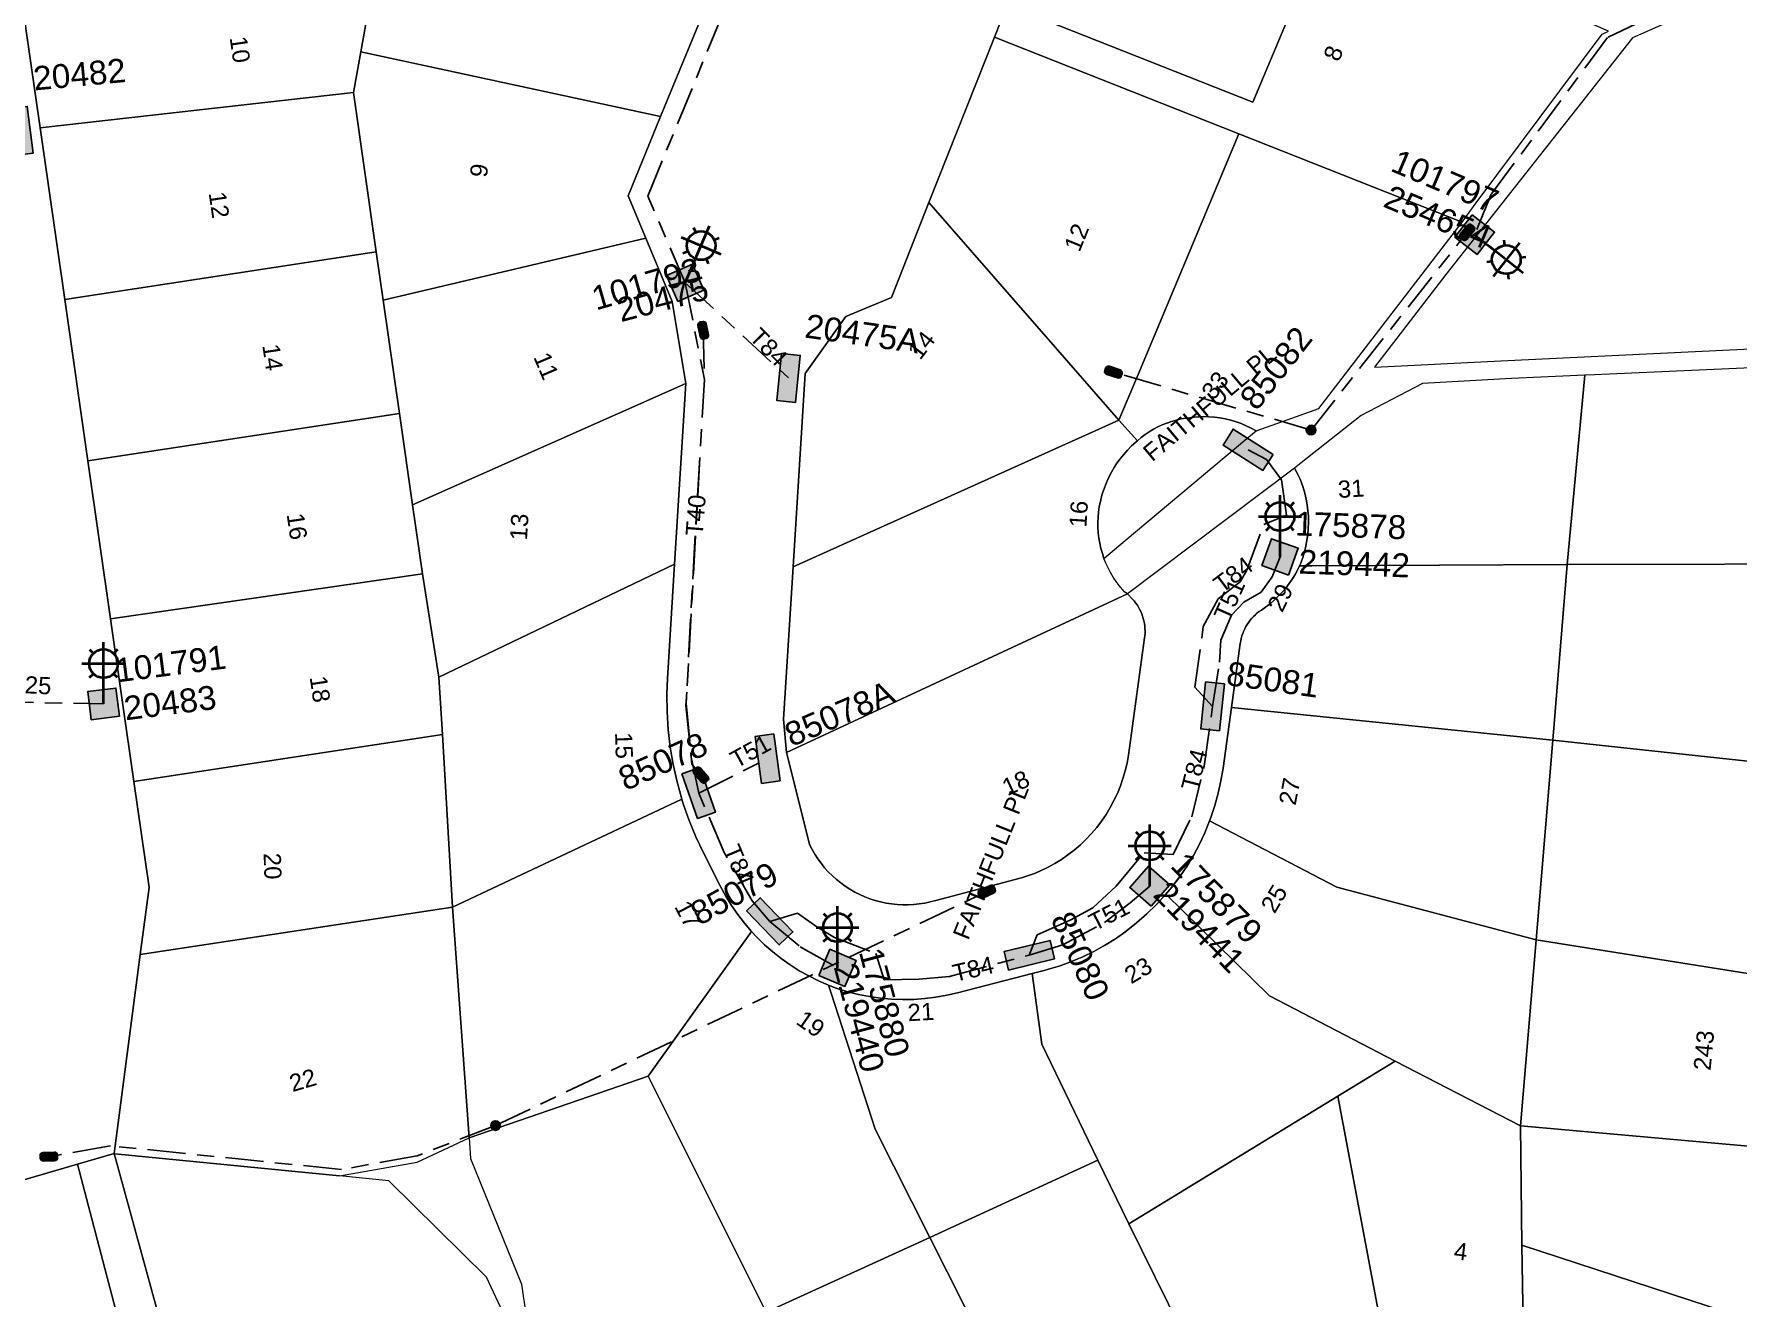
# Model space of a CAD drawing. Header units: metres. Extents: x 299140 to 300955, y 6226202 to 6227439.
# Drawn here: x 300373.7 to 300552.2, y 6226653.6 to 6226786 of the extents above; entities that cross this region are included whole.
import ezdxf
from ezdxf.enums import TextEntityAlignment as Align

# ---------------------------------------------------------------- set-up
doc = ezdxf.new("R2010")
doc.units = ezdxf.units.M
doc.linetypes.add('Cable Exist UG', pattern=[8.2, 4, -1.2, 1.8, -1.2])
doc.layers.get('0').update_dxf_attribs({"color": 6})
doc.layers.add('Cadastre Land Parcels_SP_EXT', color=9, linetype='Continuous', lineweight=5)
doc.layers.add('Cadastre Roads_SP_EXT', color=9, linetype='Continuous', lineweight=5)
for name, color, linetype in [('Equip_LV_EXT', 7, 'Continuous'), ('Equip_SL_EXT', 7, 'Continuous'), ('Equip_SP_SL_EXT', 7, 'Continuous'), ('Mains_LV_EXT', 7, 'Continuous'), ('Mains_LV_SL_EXT', 7, 'Continuous'), ('Mains_SL_EXT', 7, 'Continuous'), ('SupportsUG_SP_LV_EXT', 7, 'Continuous'), ('SupportsUG_SP_LV_SL_EXT', 7, 'Continuous')]:
    doc.layers.add(name, color=color, linetype=linetype)
doc.styles.add('COLUMN_LABEL', font='arial.ttf')
doc.styles.add('iecARIAL', font='arial.ttf', dxfattribs={"height": 2})
doc.styles.add('POLE_LABEL', font='arial.ttf')
doc.styles.get("Standard").update_dxf_attribs({"font": 'arial.ttf'})

# ---------------------------------------------------------------- blocks, each defined once
blk = doc.blocks.new('COLUMN_EXT')
blk.add_hatch(color=256).paths.add_polyline_path([(-1.49, 1.48), (-1.49, -1.49), (1.48, -1.49), (1.48, 1.48)])
blk.add_lwpolyline([(-1.49, -1.49), (1.48, -1.49), (1.48, 1.48), (-1.49, 1.48)], close=True)
for tag, height, style, flags, p in [('ASSET_NUM', 2.5, 'COLUMN_LABEL', 8, (2, 2)), ('STRUCTURE_PLANT_NUMBER', 0.2, 'POLE_LABEL', 9, (1.81, 0.03)), ('STREET_CODE', 0.2, 'COLUMN_LABEL', 9, (1.81, -0.2))]:
    blk.add_attdef(tag, text='', height=height, dxfattribs=dict(style=style, flags=flags)).set_placement(p, align=Align.MIDDLE_LEFT)
at = {"flags": 9}
for tag, p in [('COLUMN_TYPE', (1.81, -0.4)), ('OWNED_BY', (1.81, -0.6)), ('STATE', (1.81, -0.8)), ('USAGE', (1.81, -1)), ('STREETNAME', (1.81, -1.6)), ('SUBURB', (1.81, -1.8)), ('LEGEND', (1.81, -1.2)), ('LOCATION', (1.81, -1.4)), ('NOTES', (1.81, -2))]:
    blk.add_attdef(tag, text='', height=0.2, dxfattribs=at).set_placement(p, align=Align.MIDDLE_LEFT)
at = {"flags": 1}
blk.add_attdef('Z', (1.81, -2.35), '', height=0.2, dxfattribs=at)
blk = doc.blocks.new('PILLAR_EXT')
blk.add_hatch(color=256).paths.add_polyline_path([(-2.475, 0.99), (-2.475, -0.99), (2.475, -0.99), (2.475, 0.99)])
blk.add_lwpolyline([(-2.475, -0.99), (2.475, -0.99), (2.475, 0.99), (-2.475, 0.99)], close=True)
at = {"style": 'iecARIAL', "flags": 8}
blk.add_attdef('ASSET_NUM', (1.5, 3.5), '', height=2.5, dxfattribs=at)
for tag, p, flags in [('OWNED_BY', (0, -0.2), 9), ('STATE', (0, -0.4), 9), ('SUPPORT_TYPE', (0, -0.6), 9), ('STREETNAME', (0, -1.8), 9), ('USAGE', (0, -0.8), 9), ('LEGEND', (0, -1), 9), ('LOCATION', (0, -1.2), 9), ('NOTES', (0, -1.4), 9), ('PARENT', (0, -1.6), 9), ('SUBURB', (0, -2), 1)]:
    blk.add_attdef(tag, p, '', height=0.2, dxfattribs=dict(flags=flags))
blk = doc.blocks.new('SL_LANTERN_EXT')
at = {"lineweight": 40}
for p, q in [((-1.46, 5.68), (-1.06, 5.28)), ((0, 1.97), (0, 6.47)), ((1.46, 5.68), (1.06, 5.28)), ((-2.25, 4.22), (2.25, 4.22)), ((-1.46, 2.76), (-1.06, 3.16)), ((0, 0), (0, 2.72)), ((1.46, 2.76), (1.06, 3.16))]:
    blk.add_line(p, q, dxfattribs=at)
blk.add_circle((0, 4.22), 1.5, dxfattribs=at)
at = {"style": 'iecARIAL', "flags": 8}
blk.add_attdef('ASSET_NUM', (1.5, 1.5), '', height=2.5, dxfattribs=at)
for tag, p, height, flags in [('OPERATING_VOLTAGE', (0.98, -1.65), 0.2, 9), ('ORIENTATION', (0.98, -1.85), 0.2, 9), ('CONSTRUCTED_VOLTAGE', (0.98, -0.65), 0.2, 9), ('CONTROL_TYPE', (0.98, -0.85), 0.2, 9), ('LANTERN_PURPOSE', (0.98, -1.05), 0.2, 9), ('LANTERN_TYPE', (0.98, -1.25), 0.2, 9), ('NO_PHASES', (0.98, -1.45), 0.2, 9), ('LNUMBER', (2.18, -3.25), 2.5, 8), ('OWNED_BY', (0.98, -2.05), 0.2, 9), ('STATE', (0.98, -2.25), 0.2, 9), ('USAGE', (0.98, -2.45), 0.2, 9), ('CEXIST', (0.98, -2.65), 0.2, 9), ('CNEW', (0.98, -2.85), 0.2, 9), ('CNUMBER', (0.98, -3.05), 0.2, 9), ('CREMOVE', (0.98, -3.25), 0.2, 9), ('CREPLACE', (0.98, -3.45), 0.2, 9), ('LKINGHEIGHT', (0.98, -3.65), 0.2, 9), ('LBRACKET', (0.98, -3.85), 0.2, 9), ('LBRACKETVOCAB', (0.98, -4.05), 0.2, 9), ('LCATEGORY', (0.98, -4.25), 0.2, 9), ('LCHARGE1', (0.98, -4.45), 0.2, 9), ('LCHARGE1PERCENT', (0.98, -4.65), 0.2, 9), ('LCHARGE2', (0.98, -4.85), 0.2, 9), ('LCHARGE2PERCENT', (0.98, -5.05), 0.2, 9), ('LCHARGE3', (0.98, -5.25), 0.2, 9), ('LCHARGE3PERCENT', (0.98, -5.45), 0.2, 9), ('LEXIST', (0.98, -5.65), 0.2, 9), ('LLAMP', (0.98, -5.85), 0.2, 9), ('LLAMPVOCAB', (0.98, -6.05), 0.2, 9), ('LMAST', (0.98, -6.25), 0.2, 9), ('LMASTVOCAB', (0.98, -6.45), 0.2, 9), ('LNEW', (0.98, -6.65), 0.2, 9), ('LANTNUMBER', (0.98, -6.85), 0.2, 9), ('LOUTREACH', (0.98, -7.25), 0.2, 9), ('LOUTREACHVOCAB', (0.98, -7.45), 0.2, 9), ('LRATECODE', (0.98, -7.65), 0.2, 9), ('LREMOVE', (0.98, -7.85), 0.2, 9), ('LREPLACE', (0.98, -8.05), 0.2, 9), ('LTYPE', (0.98, -8.25), 0.2, 9), ('LTYPEVOCAB', (0.98, -8.45), 0.2, 9), ('LEGEND', (0.98, -8.65), 0.2, 9), ('LOCATION', (0.98, -8.85), 0.2, 9), ('NOTES', (0.98, -9.05), 0.2, 9), ('STREETNAME', (0.98, -9.25), 0.2, 9), ('SUBURB', (0.98, -9.45), 0.2, 1)]:
    blk.add_attdef(tag, p, '', height=height, dxfattribs=dict(flags=flags))
blk = doc.blocks.new('LV_STJ_EXT')
h = blk.add_hatch(color=256)
edge = h.paths.add_edge_path()
edge.add_ellipse((-0.59, 0.13), major_axis=(0.226, 0.226), ratio=1, start_angle=45, end_angle=135)
edge.add_line((-0.91, 0.13), (-0.91, -0.13))
edge.add_ellipse((-0.59, -0.13), major_axis=(0.226, 0.226), ratio=1, start_angle=135, end_angle=225)
edge.add_line((-0.59, -0.45), (0.59, -0.45))
edge.add_ellipse((0.59, -0.13), major_axis=(-0.226, 0.226), ratio=1, start_angle=135, end_angle=225)
edge.add_line((0.91, -0.13), (0.91, 0.13))
edge.add_ellipse((0.59, 0.13), major_axis=(-0.226, 0.226), ratio=1, start_angle=225, end_angle=315)
edge.add_line((0.59, 0.45), (-0.59, 0.45))
blk.add_lwpolyline([(-0.91, 0.13), (-0.91, -0.13, 0.414214), (-0.59, -0.45), (0.59, -0.45, 0.414214), (0.91, -0.13), (0.91, 0.13, 0.414214), (0.59, 0.45), (-0.59, 0.45, 0.414214)], format="xyb", close=True)
at = {"flags": 1}
blk.add_attdef('Z', (0, 0), '', height=0.2, dxfattribs=at)
at = {"flags": 9}
for tag, p in [('ORIENTATION', (0, 0)), ('USAGE', (0, -0.2)), ('LEGEND', (0, -0.4)), ('NOTES', (0, -0.6))]:
    blk.add_attdef(tag, text='', height=0.2, dxfattribs=at).set_placement(p, align=Align.MIDDLE_LEFT)
blk = doc.blocks.new('SL_STJ_EXT')
h = blk.add_hatch(color=256)
edge = h.paths.add_edge_path()
edge.add_ellipse((-0.59, 0.13), major_axis=(0.226, 0.226), ratio=1, start_angle=45, end_angle=135)
edge.add_line((-0.91, 0.13), (-0.91, -0.13))
edge.add_ellipse((-0.59, -0.13), major_axis=(0.226, 0.226), ratio=1, start_angle=135, end_angle=225)
edge.add_line((-0.59, -0.45), (0.59, -0.45))
edge.add_ellipse((0.59, -0.13), major_axis=(-0.226, 0.226), ratio=1, start_angle=135, end_angle=225)
edge.add_line((0.91, -0.13), (0.91, 0.13))
edge.add_ellipse((0.59, 0.13), major_axis=(-0.226, 0.226), ratio=1, start_angle=225, end_angle=315)
edge.add_line((0.59, 0.45), (-0.59, 0.45))
blk.add_lwpolyline([(-0.91, 0.13), (-0.91, -0.13, 0.414214), (-0.59, -0.45), (0.59, -0.45, 0.414214), (0.91, -0.13), (0.91, 0.13, 0.414214), (0.59, 0.45), (-0.59, 0.45, 0.414214)], format="xyb", close=True)
at = {"flags": 1}
blk.add_attdef('Z', (0, 0), '', height=0.2, dxfattribs=at)
at = {"flags": 9}
for tag, p in [('ORIENTATION', (0, 0)), ('USAGE', (0, -0.2)), ('LEGEND', (0, -0.4)), ('NOTES', (0, -0.6))]:
    blk.add_attdef(tag, text='', height=0.2, dxfattribs=at).set_placement(p, align=Align.MIDDLE_LEFT)
blk = doc.blocks.new('CONNECTOR_NODE_EXT')
h = blk.add_hatch(color=256)
edge = h.paths.add_edge_path()
edge.add_arc((0, 0), 0.5, 0, 360)
blk.add_circle((0, 0), 0.5)
at = {"flags": 1}
blk.add_attdef('Z', (0, 0), '', height=0.2, dxfattribs=at)
at = {"flags": 9}
for tag, p in [('CONNECTOR_TYPE', (0, 0)), ('CONSTRUCTED_VOLTAGE', (0, -0.2)), ('OPERATING_VOLTAGE', (0, -0.6)), ('ORIENTATION', (0, -0.8)), ('SUBTYPE', (0, -1)), ('NO_PHASES', (0, -0.4)), ('USAGE', (0, -1.2)), ('NOTES', (0, -1.4))]:
    blk.add_attdef(tag, text='', height=0.2, dxfattribs=at).set_placement(p, align=Align.MIDDLE_LEFT)

msp = doc.modelspace()

# ---------------------------------------------------------------- linework, layer by layer
at = {"layer": 'Cadastre Land Parcels_SP_EXT', "linetype": 'Continuous'}
for points in [[(300509.75, 6226798.71), (300477.51, 6226812.13), (300474.4, 6226804.57), (300477.64, 6226794.05), (300475.65, 6226789.01), (300501.38, 6226778.84), (300509.75, 6226798.71)], [(300439.35, 6226777.33), (300445.07, 6226791.24), (300411.51, 6226803.89), (300409.75, 6226794.09), (300407.95, 6226784.11), (300439.35, 6226777.33)], [(300523.31, 6226766.29), (300524.8, 6226768.3), (300537.97, 6226785.96), (300538.64, 6226786.29), (300518.12, 6226795.19), (300509.75, 6226798.71), (300501.38, 6226778.84), (300475.65, 6226789.01), (300474.33, 6226785.66), (300499.92, 6226775.54), (300523.31, 6226766.29)], [(300407.18, 6226779.85), (300407.95, 6226784.11), (300409.75, 6226794.09), (300371.83, 6226793.85), (300374.37, 6226776.16), (300407.18, 6226779.85)], [(300568.06, 6226753.7), (300568.05, 6226753.81), (300567.8, 6226756.89), (300567.47, 6226759.95), (300567.05, 6226763), (300566.54, 6226766.04), (300565.96, 6226769.07), (300565.29, 6226772.08), (300564.54, 6226775.07), (300563.71, 6226778.04), (300562.8, 6226780.98), (300561.8, 6226783.9), (300560.73, 6226786.79), (300559.58, 6226789.65), (300558.45, 6226792.25), (300558.07, 6226793.06), (300541.15, 6226785.59), (300521.6, 6226760.8), (300514.15, 6226751.1), (300527.36, 6226751.74), (300568.06, 6226753.7)], [(300499.92, 6226775.54), (300474.33, 6226785.66), (300467.47, 6226768.35), (300480.95, 6226752.9), (300487.37, 6226745.54), (300489.37, 6226750.33), (300499.92, 6226775.54)], [(300437.8, 6226764.61), (300435.95, 6226769.04), (300439.35, 6226777.33), (300407.95, 6226784.11), (300407.18, 6226779.85), (300409.58, 6226763.15), (300410.3, 6226758.12), (300437.8, 6226764.61)], [(300409.58, 6226763.15), (300407.18, 6226779.85), (300374.37, 6226776.16), (300376.95, 6226758.16), (300409.58, 6226763.15)], [(300523.31, 6226766.29), (300499.92, 6226775.54), (300489.37, 6226750.33), (300487.37, 6226745.54), (300489.31, 6226743.38), (300489.7, 6226743.72), (300490.12, 6226744.03), (300490.55, 6226744.32), (300490.99, 6226744.58), (300491.45, 6226744.82), (300491.91, 6226745.04), (300492.39, 6226745.23), (300492.88, 6226745.4), (300493.38, 6226745.54), (300493.88, 6226745.66), (300494.39, 6226745.75), (300494.51, 6226745.76), (300495.25, 6226745.85), (300496.21, 6226745.91), (300496.79, 6226745.89), (300497.36, 6226745.85), (300497.94, 6226745.77), (300498.51, 6226745.66), (300499.07, 6226745.53), (300499.63, 6226745.36), (300500.18, 6226745.17), (300500.71, 6226744.95), (300501.23, 6226744.7), (300501.73, 6226744.43), (300504.99, 6226745.57), (300508.31, 6226746.74), (300520.52, 6226762.64), (300523.31, 6226766.29)], [(300487.37, 6226745.54), (300480.95, 6226752.9), (300467.47, 6226768.35), (300463.53, 6226758.39), (300458.75, 6226756.4), (300454.5, 6226750.42), (300453.23, 6226730.16), (300487.37, 6226745.54)], [(300440.58, 6226757.95), (300437.8, 6226764.61), (300410.3, 6226758.12), (300412.02, 6226746.22), (300413.38, 6226736.68), (300442.01, 6226749.37), (300440.58, 6226757.95)], [(300410.3, 6226758.12), (300409.58, 6226763.15), (300376.95, 6226758.16), (300379.37, 6226741.26), (300412.02, 6226746.22), (300410.3, 6226758.12)], [(300568.18, 6226751.71), (300564.54, 6226751.5), (300537.17, 6226750.3), (300536.18, 6226750.26), (300534.33, 6226730.43), (300567.29, 6226730.47), (300567.5, 6226732.73), (300567.82, 6226735.96), (300568.07, 6226739.12), (300568.22, 6226742.26), (300568.29, 6226745.41), (300568.27, 6226748.56), (300568.18, 6226751.71)], [(300534.33, 6226730.43), (300536.18, 6226750.25), (300528.5, 6226749.91), (300519.17, 6226749.38), (300512.74, 6226746.01), (300506.46, 6226741.05), (300505.75, 6226740.49), (300506, 6226740.04), (300506.23, 6226739.58), (300506.34, 6226739.34), (300506.46, 6226739.06), (300506.66, 6226738.47), (300506.83, 6226737.88), (300506.97, 6226737.27), (300507.08, 6226736.66), (300507.16, 6226736.05), (300507.21, 6226735.43), (300507.22, 6226734.81), (300507.2, 6226734.19), (300507.15, 6226733.57), (300507.06, 6226732.96), (300506.95, 6226732.35), (300506.8, 6226731.75), (300506.62, 6226731.15), (300506.41, 6226730.57), (300506.29, 6226730.29), (300507.57, 6226730.29), (300534.33, 6226730.43)], [(300440.83, 6226730.46), (300442.01, 6226749.37), (300413.38, 6226736.68), (300414.43, 6226729.43), (300416.15, 6226718.63), (300440.83, 6226730.46)], [(300413.38, 6226736.68), (300412.02, 6226746.22), (300379.37, 6226741.26), (300381.74, 6226724.72), (300414.43, 6226729.43), (300413.38, 6226736.68)], [(300489.31, 6226743.38), (300487.37, 6226745.54), (300453.23, 6226730.16), (300452.24, 6226714.23), (300452.55, 6226710.72), (300488.25, 6226727.34), (300487.99, 6226727.52), (300487.75, 6226727.79), (300487.4, 6226728.21), (300487.07, 6226728.65), (300486.77, 6226729.1), (300486.49, 6226729.57), (300486.23, 6226730.06), (300486.01, 6226730.56), (300485.8, 6226731.06), (300485.63, 6226731.58), (300485.48, 6226732.11), (300485.36, 6226732.65), (300485.26, 6226733.18), (300485.2, 6226733.73), (300485.16, 6226734.28), (300485.16, 6226734.82), (300485.18, 6226735.37), (300485.23, 6226735.91), (300485.31, 6226736.46), (300485.37, 6226736.78), (300485.43, 6226737.03), (300485.59, 6226737.67), (300485.79, 6226738.29), (300486.03, 6226738.9), (300486.29, 6226739.5), (300486.58, 6226740.08), (300486.86, 6226740.56), (300487.16, 6226741.03), (300487.48, 6226741.48), (300487.83, 6226741.92), (300488.25, 6226742.39), (300488.69, 6226742.84), (300489.16, 6226743.26), (300489.31, 6226743.38)], [(300441.58, 6226705.85), (300441.08, 6226707.64), (300440.67, 6226709.46), (300440.37, 6226711.29), (300440.15, 6226713.14), (300440.04, 6226714.99), (300440.02, 6226716.85), (300440.09, 6226718.47), (300440.83, 6226730.46), (300416.15, 6226718.63), (300416.51, 6226712.6), (300417.57, 6226694.53), (300441.58, 6226705.85)], [(300534.33, 6226730.43), (300507.57, 6226730.29), (300506.29, 6226730.29), (300506.08, 6226729.83), (300505.84, 6226729.38), (300505.77, 6226729.26), (300505.54, 6226728.9), (300505.21, 6226728.42), (300504.85, 6226727.95), (300504.47, 6226727.51), (300504.06, 6226727.09), (300503.64, 6226726.68), (300503.19, 6226726.3), (300502.72, 6226725.95), (300502.29, 6226725.65), (300502.07, 6226725.5), (300501.86, 6226725.33), (300501.66, 6226725.16), (300501.47, 6226724.97), (300501.29, 6226724.78), (300501.12, 6226724.57), (300500.96, 6226724.36), (300500.81, 6226724.14), (300500.67, 6226723.91), (300500.55, 6226723.67), (300500.43, 6226723.43), (300500.34, 6226723.18), (300500.25, 6226722.93), (300500.18, 6226722.68), (300500.12, 6226722.41), (300500.07, 6226722.15), (300499.15, 6226715.45), (300532.8, 6226712.02), (300534.33, 6226730.43)], [(300567.29, 6226730.47), (300534.33, 6226730.43), (300532.8, 6226712.02), (300565.21, 6226708.53), (300565.26, 6226709.05), (300567.17, 6226729.23), (300567.29, 6226730.47)], [(300416.15, 6226718.63), (300414.43, 6226729.43), (300381.74, 6226724.72), (300384.18, 6226707.69), (300416.51, 6226712.6), (300416.15, 6226718.63)], [(300479.09, 6226698.29), (300479.15, 6226698.32), (300479.9, 6226698.68), (300480.64, 6226699.09), (300481.35, 6226699.52), (300482.03, 6226700), (300482.69, 6226700.51), (300483.33, 6226701.06), (300483.93, 6226701.64), (300484.5, 6226702.25), (300485.04, 6226702.88), (300485.55, 6226703.55), (300486.02, 6226704.24), (300486.45, 6226704.95), (300486.85, 6226705.69), (300487.2, 6226706.44), (300487.52, 6226707.22), (300487.79, 6226708.01), (300488.03, 6226708.81), (300488.22, 6226709.62), (300488.37, 6226710.44), (300490.06, 6226722.72), (300490.08, 6226722.94), (300490.1, 6226723.2), (300490.1, 6226723.46), (300490.09, 6226723.72), (300490.07, 6226723.98), (300490.03, 6226724.24), (300489.98, 6226724.5), (300489.92, 6226724.75), (300489.84, 6226725.01), (300489.75, 6226725.25), (300489.65, 6226725.49), (300489.53, 6226725.73), (300489.4, 6226725.96), (300489.26, 6226726.18), (300489.11, 6226726.39), (300488.95, 6226726.6), (300488.78, 6226726.8), (300488.25, 6226727.34), (300452.55, 6226710.72), (300454.95, 6226701.12), (300454.96, 6226701.1), (300455.22, 6226700.58), (300455.52, 6226700.08), (300455.83, 6226699.59), (300456.18, 6226699.12), (300456.54, 6226698.66), (300456.93, 6226698.23), (300457.35, 6226697.82), (300457.78, 6226697.43), (300458.23, 6226697.06), (300458.7, 6226696.72), (300459.19, 6226696.4), (300459.7, 6226696.11), (300460.22, 6226695.85), (300460.75, 6226695.61), (300461.29, 6226695.4), (300461.85, 6226695.22), (300462.41, 6226695.07), (300462.98, 6226694.95), (300463.56, 6226694.86), (300464.14, 6226694.8), (300464.72, 6226694.77), (300465.3, 6226694.77), (300465.88, 6226694.8), (300466.46, 6226694.86), (300467.04, 6226694.95), (300467.61, 6226695.07), (300468.19, 6226695.21), (300477.03, 6226697.58), (300477.27, 6226697.64), (300477.9, 6226697.84), (300478.53, 6226698.06), (300479.09, 6226698.29)], [(300532.8, 6226712.02), (300499.15, 6226715.45), (300498.27, 6226709.08), (300498.05, 6226707.76), (300497.77, 6226706.46), (300497.41, 6226705.17), (300496.99, 6226703.9), (300496.87, 6226703.56), (300510.2, 6226696.63), (300531.05, 6226691.09), (300532.8, 6226712.02)], [(300417.57, 6226694.53), (300416.51, 6226712.6), (300384.18, 6226707.69), (300385.78, 6226696.58), (300384.85, 6226689.56), (300417.57, 6226694.53)], [(300565.21, 6226708.53), (300532.8, 6226712.02), (300531.05, 6226691.09), (300563.1, 6226685.99), (300563.18, 6226686.83), (300563.51, 6226690.53), (300564.75, 6226703.8), (300565.21, 6226708.53)], [(300448.89, 6226691.97), (300448.15, 6226692.84), (300447.45, 6226693.75), (300446.79, 6226694.7), (300446.19, 6226695.67), (300445.64, 6226696.68), (300443.86, 6226700.2), (300443.06, 6226701.88), (300442.35, 6226703.6), (300441.73, 6226705.36), (300441.58, 6226705.85), (300417.57, 6226694.53), (300419.3, 6226670.38), (300438.05, 6226676.82), (300448.89, 6226691.97)], [(300531.05, 6226691.09), (300510.2, 6226696.63), (300496.87, 6226703.56), (300496.36, 6226702.32), (300495.79, 6226701.11), (300495.16, 6226699.93), (300494.47, 6226698.79), (300493.72, 6226697.68), (300492.91, 6226696.62), (300492.29, 6226695.87), (300503.12, 6226685.23), (300516.3, 6226678.41), (300529.42, 6226671.62), (300531.05, 6226691.09)], [(300419.3, 6226670.38), (300417.57, 6226694.53), (300384.85, 6226689.56), (300382.13, 6226668.71), (300382.21, 6226668.7), (300405.72, 6226666.38), (300413.85, 6226667.8), (300419.3, 6226670.38)], [(300516.3, 6226678.41), (300503.12, 6226685.23), (300492.29, 6226695.87), (300491.31, 6226694.82), (300490.29, 6226693.82), (300489.21, 6226692.88), (300488.12, 6226692.02), (300488.08, 6226691.99), (300486.99, 6226691.22), (300485.85, 6226690.51), (300485.72, 6226690.44), (300484.73, 6226689.89), (300483.59, 6226689.33), (300482.41, 6226688.83), (300481.21, 6226688.39), (300479.99, 6226688.02), (300479.53, 6226687.9), (300478.27, 6226687.57), (300479.29, 6226680.16), (300485.16, 6226668.02), (300488.4, 6226661.36), (300510.29, 6226674.74), (300516.3, 6226678.41)], [(300456.95, 6226686.37), (300455.91, 6226686.81), (300454.89, 6226687.32), (300453.89, 6226687.87), (300452.93, 6226688.48), (300452, 6226689.14), (300451.11, 6226689.84), (300450.26, 6226690.59), (300449.44, 6226691.38), (300448.89, 6226691.97), (300438.05, 6226676.82), (300450.43, 6226652.1), (300467.56, 6226659.91), (300461.83, 6226671.26), (300457.22, 6226685.51), (300456.95, 6226686.37)], [(300561.51, 6226668.77), (300561.55, 6226669.25), (300563.1, 6226685.99), (300531.05, 6226691.09), (300529.42, 6226671.62), (300561.51, 6226668.77)], [(300485.16, 6226668.02), (300479.29, 6226680.16), (300478.27, 6226687.57), (300470.47, 6226685.56), (300469.34, 6226685.3), (300468.19, 6226685.1), (300467.04, 6226684.95), (300465.88, 6226684.87), (300464.71, 6226684.85), (300463.55, 6226684.9), (300462.39, 6226685), (300461.24, 6226685.16), (300460.09, 6226685.38), (300458.97, 6226685.66), (300457.85, 6226686.01), (300457.76, 6226686.04), (300457.12, 6226686.29), (300456.95, 6226686.37), (300457.22, 6226685.51), (300461.83, 6226671.26), (300467.56, 6226659.91), (300485.16, 6226668.02)], [(300529.42, 6226671.62), (300516.3, 6226678.41), (300510.29, 6226674.74), (300516.74, 6226640.42), (300524.38, 6226640.72), (300529.9, 6226638.64), (300529.57, 6226659.11), (300529.42, 6226671.62)], [(300450.43, 6226652.1), (300438.05, 6226676.82), (300419.3, 6226670.38), (300419.45, 6226668.19), (300424.81, 6226655.03), (300425.26, 6226651.91), (300429.54, 6226642.55), (300447.16, 6226650.61), (300458.4, 6226628.16), (300459.4, 6226628.61), (300461.69, 6226629.62), (300450.43, 6226652.1)], [(300499.45, 6226639), (300500.11, 6226639.3), (300501.22, 6226639.8), (300516.56, 6226640.41), (300516.74, 6226640.42), (300510.29, 6226674.74), (300488.4, 6226661.36), (300499.45, 6226639)], [(300561.51, 6226668.77), (300529.42, 6226671.62), (300529.57, 6226659.11), (300558.8, 6226649.55), (300559.42, 6226652.85), (300560.02, 6226656.38), (300560.53, 6226659.93), (300560.97, 6226663.49), (300561.35, 6226667.11), (300561.35, 6226667.14), (300561.51, 6226668.77)], [(300378.3, 6226667.59), (300391.39, 6226617.65), (300414.19, 6226623.61), (300408.58, 6226645.84), (300389.43, 6226642.13), (300382.13, 6226668.71), (300378.3, 6226667.59)], [(300488.4, 6226661.36), (300485.16, 6226668.02), (300467.56, 6226659.91), (300482.08, 6226631.17), (300497, 6226637.9), (300499.45, 6226639), (300488.4, 6226661.36)], [(300482.08, 6226631.17), (300467.56, 6226659.91), (300450.43, 6226652.1), (300461.69, 6226629.62), (300462.6, 6226630.03), (300465.59, 6226631.41), (300476.22, 6226628.52), (300481.51, 6226630.91), (300482.08, 6226631.17)], [(300549.92, 6226631.48), (300554.84, 6226633.96), (300555.96, 6226637.76), (300556.98, 6226641.59), (300557.91, 6226645.45), (300558.75, 6226649.31), (300558.8, 6226649.55), (300529.57, 6226659.11), (300529.9, 6226638.64), (300549.92, 6226631.48)]]:
    msp.add_lwpolyline(points, close=True, dxfattribs=at)
for points in [[(300391.39, 6226617.65), (300378.3, 6226667.59), (300350.79, 6226659.57), (300302.97, 6226665.67), (300294.78, 6226680.02), (300294.78, 6226680.02), (300282.23, 6226681.7), (300261.54, 6226517.4)], [(300427.97, 6226641.11), (300421.13, 6226655.77), (300410.91, 6226665.87), (300405.72, 6226666.38), (300382.21, 6226668.7), (300382.13, 6226668.71), (300389.43, 6226642.13)]]:
    msp.add_lwpolyline(points, dxfattribs=at)
at = {"layer": 'Cadastre Roads_SP_EXT', "linetype": 'Continuous'}
for points in [[(300350.79, 6226659.57), (300378.3, 6226667.59), (300378.3, 6226667.59), (300382.13, 6226668.71), (300384.85, 6226689.57), (300385.78, 6226696.58), (300384.18, 6226707.69), (300381.74, 6226724.72), (300379.37, 6226741.26), (300376.95, 6226758.16), (300374.37, 6226776.16), (300371.84, 6226793.85)], [(300445.07, 6226791.24), (300439.35, 6226777.33), (300435.95, 6226769.04), (300437.8, 6226764.61), (300440.58, 6226757.95), (300442.01, 6226749.37), (300440.83, 6226730.46), (300440.08, 6226718.47), (300440.02, 6226716.85), (300440.04, 6226714.99), (300440.15, 6226713.14), (300440.37, 6226711.29), (300440.67, 6226709.46), (300441.08, 6226707.64), (300441.58, 6226705.85), (300441.73, 6226705.36), (300442.35, 6226703.61), (300443.06, 6226701.88), (300443.86, 6226700.2), (300445.64, 6226696.68), (300446.19, 6226695.67), (300446.79, 6226694.7), (300447.45, 6226693.75), (300448.15, 6226692.84), (300448.89, 6226691.97), (300449.44, 6226691.38), (300450.26, 6226690.59), (300451.11, 6226689.84), (300452, 6226689.14), (300452.93, 6226688.48), (300453.89, 6226687.87), (300454.89, 6226687.32), (300455.91, 6226686.81), (300456.95, 6226686.37), (300457.12, 6226686.29), (300457.76, 6226686.04), (300457.85, 6226686.01), (300458.97, 6226685.66), (300460.1, 6226685.38), (300461.24, 6226685.16), (300462.39, 6226685), (300463.55, 6226684.9), (300464.71, 6226684.85), (300465.88, 6226684.87), (300467.04, 6226684.95), (300468.19, 6226685.1), (300469.34, 6226685.3), (300470.47, 6226685.56), (300478.27, 6226687.57), (300479.53, 6226687.9), (300479.99, 6226688.02), (300481.21, 6226688.39), (300482.41, 6226688.83), (300483.59, 6226689.33), (300484.73, 6226689.89), (300485.72, 6226690.44), (300485.86, 6226690.51), (300486.99, 6226691.22), (300488.08, 6226691.99), (300488.12, 6226692.02), (300489.21, 6226692.88), (300490.29, 6226693.82), (300491.31, 6226694.82), (300492.29, 6226695.87), (300492.91, 6226696.62), (300493.72, 6226697.69), (300494.47, 6226698.79), (300495.16, 6226699.93), (300495.79, 6226701.11), (300496.36, 6226702.32), (300496.87, 6226703.56), (300496.99, 6226703.9), (300497.42, 6226705.17), (300497.77, 6226706.46), (300498.05, 6226707.76), (300498.27, 6226709.08), (300499.15, 6226715.45), (300500.07, 6226722.15), (300500.12, 6226722.41), (300500.18, 6226722.67), (300500.25, 6226722.93), (300500.34, 6226723.18), (300500.44, 6226723.43), (300500.55, 6226723.67), (300500.67, 6226723.91), (300500.81, 6226724.14), (300500.96, 6226724.36), (300501.12, 6226724.57), (300501.29, 6226724.78), (300501.47, 6226724.97), (300501.66, 6226725.16), (300501.86, 6226725.34), (300502.07, 6226725.5), (300502.29, 6226725.65), (300502.72, 6226725.95), (300503.19, 6226726.3), (300503.63, 6226726.68), (300504.06, 6226727.09), (300504.47, 6226727.51), (300504.85, 6226727.95), (300505.21, 6226728.42), (300505.55, 6226728.9), (300505.77, 6226729.26), (300505.84, 6226729.38), (300506.08, 6226729.83), (300506.29, 6226730.28), (300506.41, 6226730.57), (300506.62, 6226731.15), (300506.8, 6226731.75), (300506.95, 6226732.35), (300507.06, 6226732.96), (300507.15, 6226733.57), (300507.2, 6226734.19), (300507.22, 6226734.81), (300507.21, 6226735.43), (300507.16, 6226736.05), (300507.08, 6226736.66), (300506.97, 6226737.27), (300506.83, 6226737.88), (300506.66, 6226738.47), (300506.46, 6226739.06), (300506.34, 6226739.34), (300506.23, 6226739.58), (300506, 6226740.04), (300505.75, 6226740.49), (300488.25, 6226727.34), (300488.78, 6226726.8), (300488.95, 6226726.6), (300489.11, 6226726.39), (300489.26, 6226726.18), (300489.4, 6226725.96), (300489.53, 6226725.73), (300489.65, 6226725.49), (300489.75, 6226725.25), (300489.84, 6226725.01), (300489.92, 6226724.76), (300489.98, 6226724.5), (300490.03, 6226724.24), (300490.07, 6226723.98), (300490.09, 6226723.72), (300490.1, 6226723.46), (300490.1, 6226723.2), (300490.08, 6226722.94), (300490.06, 6226722.72), (300488.37, 6226710.44), (300488.22, 6226709.62), (300488.03, 6226708.81), (300487.79, 6226708.01), (300487.52, 6226707.22), (300487.2, 6226706.44), (300486.85, 6226705.69), (300486.45, 6226704.95), (300486.02, 6226704.24), (300485.55, 6226703.55), (300485.04, 6226702.88), (300484.5, 6226702.24), (300483.93, 6226701.64), (300483.33, 6226701.06), (300482.69, 6226700.51), (300482.03, 6226700), (300481.35, 6226699.53), (300480.64, 6226699.09), (300479.9, 6226698.68), (300479.15, 6226698.32), (300479.09, 6226698.29), (300478.53, 6226698.06), (300477.9, 6226697.84), (300477.27, 6226697.64), (300477.03, 6226697.58), (300468.19, 6226695.21), (300467.61, 6226695.07), (300467.04, 6226694.95), (300466.46, 6226694.86), (300465.88, 6226694.8), (300465.3, 6226694.77), (300464.72, 6226694.77), (300464.72, 6226694.77), (300464.14, 6226694.8), (300463.56, 6226694.86), (300462.98, 6226694.95), (300462.41, 6226695.07), (300461.85, 6226695.22), (300461.29, 6226695.4), (300460.75, 6226695.61), (300460.22, 6226695.85), (300459.7, 6226696.11), (300459.19, 6226696.4), (300458.7, 6226696.72), (300458.23, 6226697.06), (300457.78, 6226697.43), (300457.35, 6226697.82), (300456.93, 6226698.23), (300456.54, 6226698.66), (300456.18, 6226699.12), (300455.83, 6226699.59), (300455.52, 6226700.08), (300455.22, 6226700.58), (300454.96, 6226701.1), (300454.95, 6226701.12), (300452.55, 6226710.72), (300452.24, 6226714.23), (300453.24, 6226730.16), (300454.5, 6226750.42), (300458.75, 6226756.4), (300463.53, 6226758.39), (300467.47, 6226768.35), (300474.33, 6226785.66), (300475.65, 6226789.01)]]:
    msp.add_lwpolyline(points, dxfattribs=at)
msp.add_lwpolyline([(300488.01, 6226732.92), (300500.75, 6226743.61), (300501.73, 6226744.43), (300501.23, 6226744.7), (300500.71, 6226744.95), (300500.18, 6226745.17), (300499.63, 6226745.36), (300499.07, 6226745.53), (300498.51, 6226745.66), (300497.94, 6226745.77), (300497.37, 6226745.84), (300496.79, 6226745.89), (300496.21, 6226745.91), (300495.25, 6226745.85), (300494.51, 6226745.76), (300494.39, 6226745.75), (300493.88, 6226745.66), (300493.38, 6226745.54), (300492.88, 6226745.4), (300492.39, 6226745.23), (300491.91, 6226745.04), (300491.45, 6226744.82), (300490.99, 6226744.58), (300490.55, 6226744.32), (300490.12, 6226744.03), (300489.7, 6226743.72), (300489.31, 6226743.38), (300489.16, 6226743.26), (300488.69, 6226742.84), (300488.25, 6226742.39), (300487.83, 6226741.92), (300487.48, 6226741.48), (300487.16, 6226741.03), (300486.86, 6226740.56), (300486.58, 6226740.08), (300486.29, 6226739.5), (300486.03, 6226738.9), (300485.79, 6226738.29), (300485.59, 6226737.67), (300485.43, 6226737.03), (300485.37, 6226736.78), (300485.31, 6226736.46), (300485.23, 6226735.91), (300485.18, 6226735.37), (300485.16, 6226734.82), (300485.17, 6226734.27), (300485.2, 6226733.73), (300485.27, 6226733.18), (300485.36, 6226732.64), (300485.48, 6226732.11), (300485.63, 6226731.58), (300485.8, 6226731.06), (300488.01, 6226732.92)], close=True, dxfattribs=at)
at = {"layer": 'Mains_LV_EXT', "linetype": 'Cable Exist UG'}
for points in [[(300441.95, 6226759.93), (300438.02, 6226768.99), (300452.3, 6226803.79), (300462.03, 6226809.04), (300464, 6226814.24)], [(300441.95, 6226759.93), (300452.76, 6226749.96)], [(300441.95, 6226759.93), (300443.95, 6226749.8), (300442.02, 6226715.64), (300442.56, 6226710.24), (300443.35, 6226706.48)], [(300497.18, 6226715.55), (300495.33, 6226717.56), (300496.2, 6226723.93), (300497.77, 6226726.81), (300500.06, 6226728.59), (300500.77, 6226729.83), (300502.54, 6226734.62), (300504.91, 6226735.57), (300504.41, 6226739.27), (300502.83, 6226741.41), (300500.89, 6226742.44)], [(300497.18, 6226715.55), (300497.9, 6226720.17), (300498.04, 6226722.48), (300499.16, 6226725.1), (300500.46, 6226726.48), (300502.28, 6226727.51), (300503.4, 6226729.12), (300504.24, 6226731.22)], [(300361.47, 6226716.2), (300381.01, 6226715.82)], [(300477.98, 6226689.49), (300478.81, 6226691.62), (300482.25, 6226693.16), (300484.62, 6226694.45), (300487.09, 6226696.71), (300490, 6226700.23), (300493.06, 6226700.03), (300494.99, 6226704), (300496.29, 6226709.28), (300497.18, 6226715.55)], [(300443.35, 6226706.48), (300450.58, 6226710.08)], [(300450.79, 6226693.04), (300448.96, 6226695.2), (300446.02, 6226700.26), (300443.35, 6226706.48)], [(300477.98, 6226689.49), (300481.49, 6226690.57), (300485.85, 6226692.91), (300488.53, 6226694.98), (300490.6, 6226696.73)], [(300450.79, 6226693.04), (300453.69, 6226693.91), (300455.73, 6226692.46), (300457.56, 6226691.35), (300461.9, 6226689.67), (300462.79, 6226686.93), (300466.43, 6226686.97), (300469.63, 6226687.28), (300477.98, 6226689.49)]]:
    msp.add_lwpolyline(points, dxfattribs=at)
at = {"layer": 'Mains_LV_SL_EXT', "linetype": 'Cable Exist UG'}
for points in [[(300507.49, 6226744.5), (300523.84, 6226765.21)], [(300507.49, 6226744.5), (300486.79, 6226750.57)], [(300422.08, 6226671.65), (300473.52, 6226696.15)], [(300450.79, 6226693.04), (300453.99, 6226690.37), (300457.89, 6226688.17)], [(300422.08, 6226671.65), (300413.88, 6226668.49), (300405.93, 6226667.04), (300381.74, 6226669.53), (300375.29, 6226668.4)]]:
    msp.add_lwpolyline(points, dxfattribs=at)
at = {"layer": 'Mains_SL_EXT', "linetype": 'Cable Exist UG'}
for points in [[(300441.95, 6226759.93), (300438.02, 6226768.99), (300452.3, 6226803.79), (300462.03, 6226809.04), (300464, 6226814.24)], [(300574.01, 6226796.42), (300557.03, 6226794.39), (300538.54, 6226785.62), (300526.37, 6226769.19), (300524.62, 6226764.96)], [(300443.82, 6226754.95), (300443.95, 6226749.8), (300442.94, 6226732.88), (300442.05, 6226715.9), (300442.65, 6226709.49), (300443.59, 6226708.35)], [(300361.47, 6226716.2), (300381.01, 6226715.82)]]:
    msp.add_lwpolyline(points, dxfattribs=at)

# ---------------------------------------------------------------- block references
at = {"layer": 'Equip_LV_EXT'}
for p, rotation in [((300523.84, 6226765.21), 51.26062388721866), ((300486.79, 6226750.57), 161.6271869205938), ((300473.52, 6226696.15), 24.52086561235825), ((300375.29, 6226668.4), 182.0124887998191)]:
    msp.add_blockref('LV_STJ_EXT', p, dxfattribs=dict(at, rotation=rotation))
for p in [(300507.49, 6226744.5), (300422.08, 6226671.65)]:
    msp.add_blockref('CONNECTOR_NODE_EXT', p, dxfattribs=at)
at = {"layer": 'Equip_SL_EXT'}
for p, rotation in [((300443.82, 6226754.95), 280.9635007135398), ((300443.59, 6226708.35), 311.4186541912285)]:
    msp.add_blockref('SL_STJ_EXT', p, dxfattribs=dict(at, rotation=rotation))
at = {"layer": 'Equip_SP_SL_EXT'}
ref = msp.add_blockref('SL_LANTERN_EXT', (300524.62, 6226764.96), dxfattribs=dict(at, rotation=231.900660965528))
ref.add_attrib('ASSET_NUM', '101797', dxfattribs={"layer": '0', "height": 2.5, "rotation": 337.0803, "style": 'iecARIAL'}).set_placement((300526.12, 6226766.46), align=Align.BOTTOM_RIGHT)
ref = msp.add_blockref('SL_LANTERN_EXT', (300441.95, 6226759.93), dxfattribs=dict(at, rotation=337.0038053368908))
ref.add_attrib('ASSET_NUM', '101793', dxfattribs={"layer": '0', "height": 2.5, "rotation": 16.0017, "style": 'iecARIAL'}).set_placement((300443.45, 6226761.43), align=Align.MIDDLE_RIGHT)
ref = msp.add_blockref('SL_LANTERN_EXT', (300504.24, 6226731.22), dxfattribs=at)
ref.add_attrib('ASSET_NUM', '175878', dxfattribs={"layer": '0', "height": 2.5, "rotation": 357.9376, "style": 'iecARIAL'}).set_placement((300505.74, 6226732.72), align=Align.BOTTOM_LEFT)
ref = msp.add_blockref('SL_LANTERN_EXT', (300381.01, 6226715.82), dxfattribs=at)
ref.add_attrib('ASSET_NUM', '101791', dxfattribs={"layer": '0', "height": 2.5, "rotation": 7.2362, "style": 'iecARIAL'}).set_placement((300382.51, 6226717.32), align=Align.BOTTOM_LEFT)
ref = msp.add_blockref('SL_LANTERN_EXT', (300490.6, 6226696.73), dxfattribs=at)
ref.add_attrib('ASSET_NUM', '175879', dxfattribs={"layer": '0', "height": 2.5, "rotation": 314.6555, "style": 'iecARIAL'}).set_placement((300492.1, 6226698.23), align=Align.BOTTOM_LEFT)
ref = msp.add_blockref('SL_LANTERN_EXT', (300457.89, 6226688.17), dxfattribs=at)
ref.add_attrib('ASSET_NUM', '175880', dxfattribs={"layer": '0', "height": 2.5, "rotation": 284.8286, "style": 'iecARIAL'}).set_placement((300459.39, 6226689.67), align=Align.BOTTOM_LEFT)
at = {"layer": 'SupportsUG_SP_LV_EXT'}
ref = msp.add_blockref('PILLAR_EXT', (300372.35, 6226775.82), dxfattribs=dict(at, rotation=97.12723639253905))
ref.add_attrib('ASSET_NUM', '20482', dxfattribs={"layer": '0', "height": 2.5, "rotation": 5.3217, "style": 'iecARIAL'}).set_placement((300373.85, 6226779.32), align=Align.BOTTOM_LEFT)
ref = msp.add_blockref('PILLAR_EXT', (300452.76, 6226749.96), dxfattribs=dict(at, rotation=84.32192581526742))
ref.add_attrib('ASSET_NUM', '20475A', dxfattribs={"layer": '0', "height": 2.5, "rotation": 351.9628, "style": 'iecARIAL'}).set_placement((300454.26, 6226753.46), align=Align.BOTTOM_LEFT)
ref = msp.add_blockref('PILLAR_EXT', (300500.89, 6226742.44), dxfattribs=dict(at, rotation=147.6075463274718))
ref.add_attrib('ASSET_NUM', '85082', dxfattribs={"layer": '0', "height": 2.5, "rotation": 51.9731, "style": 'iecARIAL'}).set_placement((300502.39, 6226745.94), align=Align.BOTTOM_LEFT)
ref = msp.add_blockref('PILLAR_EXT', (300497.18, 6226715.55), dxfattribs=dict(at, rotation=84.10283771772932))
ref.add_attrib('ASSET_NUM', '85081', dxfattribs={"layer": '0', "height": 2.5, "rotation": 351.9628, "style": 'iecARIAL'}).set_placement((300498.68, 6226719.05), align=Align.MIDDLE_LEFT)
ref = msp.add_blockref('PILLAR_EXT', (300450.58, 6226710.08), dxfattribs=dict(at, rotation=97.88654200366294))
ref.add_attrib('ASSET_NUM', '85078A', dxfattribs={"layer": '0', "height": 2.5, "rotation": 23.3551, "style": 'iecARIAL'}).set_placement((300452.08, 6226713.58), align=Align.TOP_LEFT)
ref = msp.add_blockref('PILLAR_EXT', (300443.35, 6226706.48), dxfattribs=dict(at, rotation=289.3638806387423))
ref.add_attrib('ASSET_NUM', '85078', dxfattribs={"layer": '0', "height": 2.5, "rotation": 24.2926, "style": 'iecARIAL'}).set_placement((300444.85, 6226709.98), align=Align.BOTTOM_RIGHT)
ref = msp.add_blockref('PILLAR_EXT', (300450.79, 6226693.04), dxfattribs=dict(at, rotation=313.7596956519666))
ref.add_attrib('ASSET_NUM', '85079', dxfattribs={"layer": '0', "height": 2.5, "rotation": 28.6882, "style": 'iecARIAL'}).set_placement((300452.29, 6226696.54), align=Align.BOTTOM_RIGHT)
ref = msp.add_blockref('PILLAR_EXT', (300477.98, 6226689.49), dxfattribs=dict(at, rotation=13.72152093527239))
ref.add_attrib('ASSET_NUM', '85080', dxfattribs={"layer": '0', "height": 2.5, "rotation": 294.6343, "style": 'iecARIAL'}).set_placement((300479.48, 6226692.99), align=Align.BOTTOM_LEFT)
at = {"layer": 'SupportsUG_SP_LV_SL_EXT'}
ref = msp.add_blockref('COLUMN_EXT', (300524.62, 6226764.96), dxfattribs=dict(at, rotation=231.900660965528))
ref.add_attrib('ASSET_NUM', '254654', dxfattribs={"layer": '0', "height": 2.5, "rotation": 337.0803, "style": 'COLUMN_LABEL'}).set_placement((300526.62, 6226765.71), align=Align.TOP_RIGHT)
ref = msp.add_blockref('COLUMN_EXT', (300441.95, 6226759.93), dxfattribs=dict(at, rotation=293.4691898491361))
ref.add_attrib('ASSET_NUM', '20475', dxfattribs={"layer": '0', "height": 2.5, "rotation": 14.7533, "style": 'COLUMN_LABEL'}).set_placement((300443.95, 6226760.68), align=Align.TOP_RIGHT)
ref = msp.add_blockref('COLUMN_EXT', (300504.24, 6226731.22), dxfattribs=dict(at, rotation=70.32929613630047))
ref.add_attrib('ASSET_NUM', '219442', dxfattribs={"layer": '0', "height": 2.5, "rotation": 357.9376, "style": 'COLUMN_LABEL'}).set_placement((300506.24, 6226731.97), align=Align.TOP_LEFT)
ref = msp.add_blockref('COLUMN_EXT', (300381.01, 6226715.82), dxfattribs=dict(at, rotation=97.12723639253905))
ref.add_attrib('ASSET_NUM', '20483', dxfattribs={"layer": '0', "height": 2.5, "rotation": 7.2362, "style": 'COLUMN_LABEL'}).set_placement((300383.01, 6226716.57), align=Align.TOP_LEFT)
ref = msp.add_blockref('COLUMN_EXT', (300490.6, 6226696.73), dxfattribs=dict(at, rotation=48.79263121835528))
ref.add_attrib('ASSET_NUM', '219441', dxfattribs={"layer": '0', "height": 2.5, "rotation": 314.6555, "style": 'COLUMN_LABEL'}).set_placement((300492.6, 6226697.48), align=Align.TOP_LEFT)
ref = msp.add_blockref('COLUMN_EXT', (300457.89, 6226688.17), dxfattribs=dict(at, rotation=337.0327592768807))
ref.add_attrib('ASSET_NUM', '219440', dxfattribs={"layer": '0', "height": 2.5, "rotation": 284.8286, "style": 'COLUMN_LABEL'}).set_placement((300459.89, 6226688.92), align=Align.TOP_LEFT)

# ---------------------------------------------------------------- texts
at = {"layer": 'Cadastre Land Parcels_SP_EXT'}
for s, rotation, p in [('10', 278.4, (300394.22, 6226785.61)), ('8', 67.85, (300510.39, 6226782.98)), ('9', 83.21, (300421.16, 6226770.89)), ('12', 278.4, (300392.02, 6226769.33)), ('12', 67.85, (300483.23, 6226763.05)), ('14', 52.4, (300466.54, 6226751.74)), ('14', 278.4, (300397.64, 6226753.38)), ('11', 292.9, (300426.01, 6226752.16)), ('33', 53.07, (300497.31, 6226747.53)), ('31', 3.546, (300510.35, 6226737.38)), ('16', 86.21, (300483.95, 6226734.25)), ('16', 278.4, (300400.19, 6226735.66)), ('13', 86.44, (300425.36, 6226732.91)), ('29', 64.36, (300504.47, 6226725.29)), ('18', 278.4, (300402.6, 6226718.62)), ('15', 271.8, (300434.59, 6226712.83)), ('18', 24.96, (300475.67, 6226706.13)), ('27', 79.15, (300505.86, 6226705.11)), ('20', 272, (300397.78, 6226700.19)), ('25', 59.23, (300503.67, 6226693.76)), ('17', 297.8, (300440.76, 6226694.59)), ('23', 30.66, (300488.64, 6226686.43)), ('19', 325.2, (300453.43, 6226682.36)), ('21', 3.317, (300465.28, 6226682.57)), ('243', 84.67, (300549.33, 6226677.35)), ('22', 16.39, (300400.8, 6226675.15)), ('4', 352.86, (300522.37, 6226657.67))]:
    msp.add_text(s, height=1.8, rotation=rotation, dxfattribs=at).set_placement(p)
at = {"layer": 'Cadastre Roads_SP_EXT'}
for rotation, p in [(39.9141, (300490.85, 6226741.11)), (68.1573, (300471.58, 6226690.98))]:
    msp.add_text('FAITHFULL PL', height=1.8, rotation=rotation, dxfattribs=at).set_placement(p)
at = {"layer": 'Mains_LV_EXT'}
for s, rotation, p in [('T84', 314.0575, (300448.53, 6226754.13)), ('T40', 85.4665, (300443.76, 6226733.34)), ('T84', 36.8493, (300498.14, 6226727.33)), ('T51', 65.9545, (300498.88, 6226724.39)), ('T25', 357.206, (300371.19, 6226717.01)), ('T51', 28.6882, (300447.3, 6226709.02)), ('T84', 75.6537, (300495.6, 6226706.61)), ('T84', 292.9408, (300445.9, 6226700.59)), ('T51', 27.1795, (300484.82, 6226691.99)), ('T84', 13.1109, (300470.19, 6226686.69))]:
    msp.add_text(s, height=1.8, rotation=rotation, dxfattribs=at).set_placement(p)

doc.saveas('drawing.dxf')
